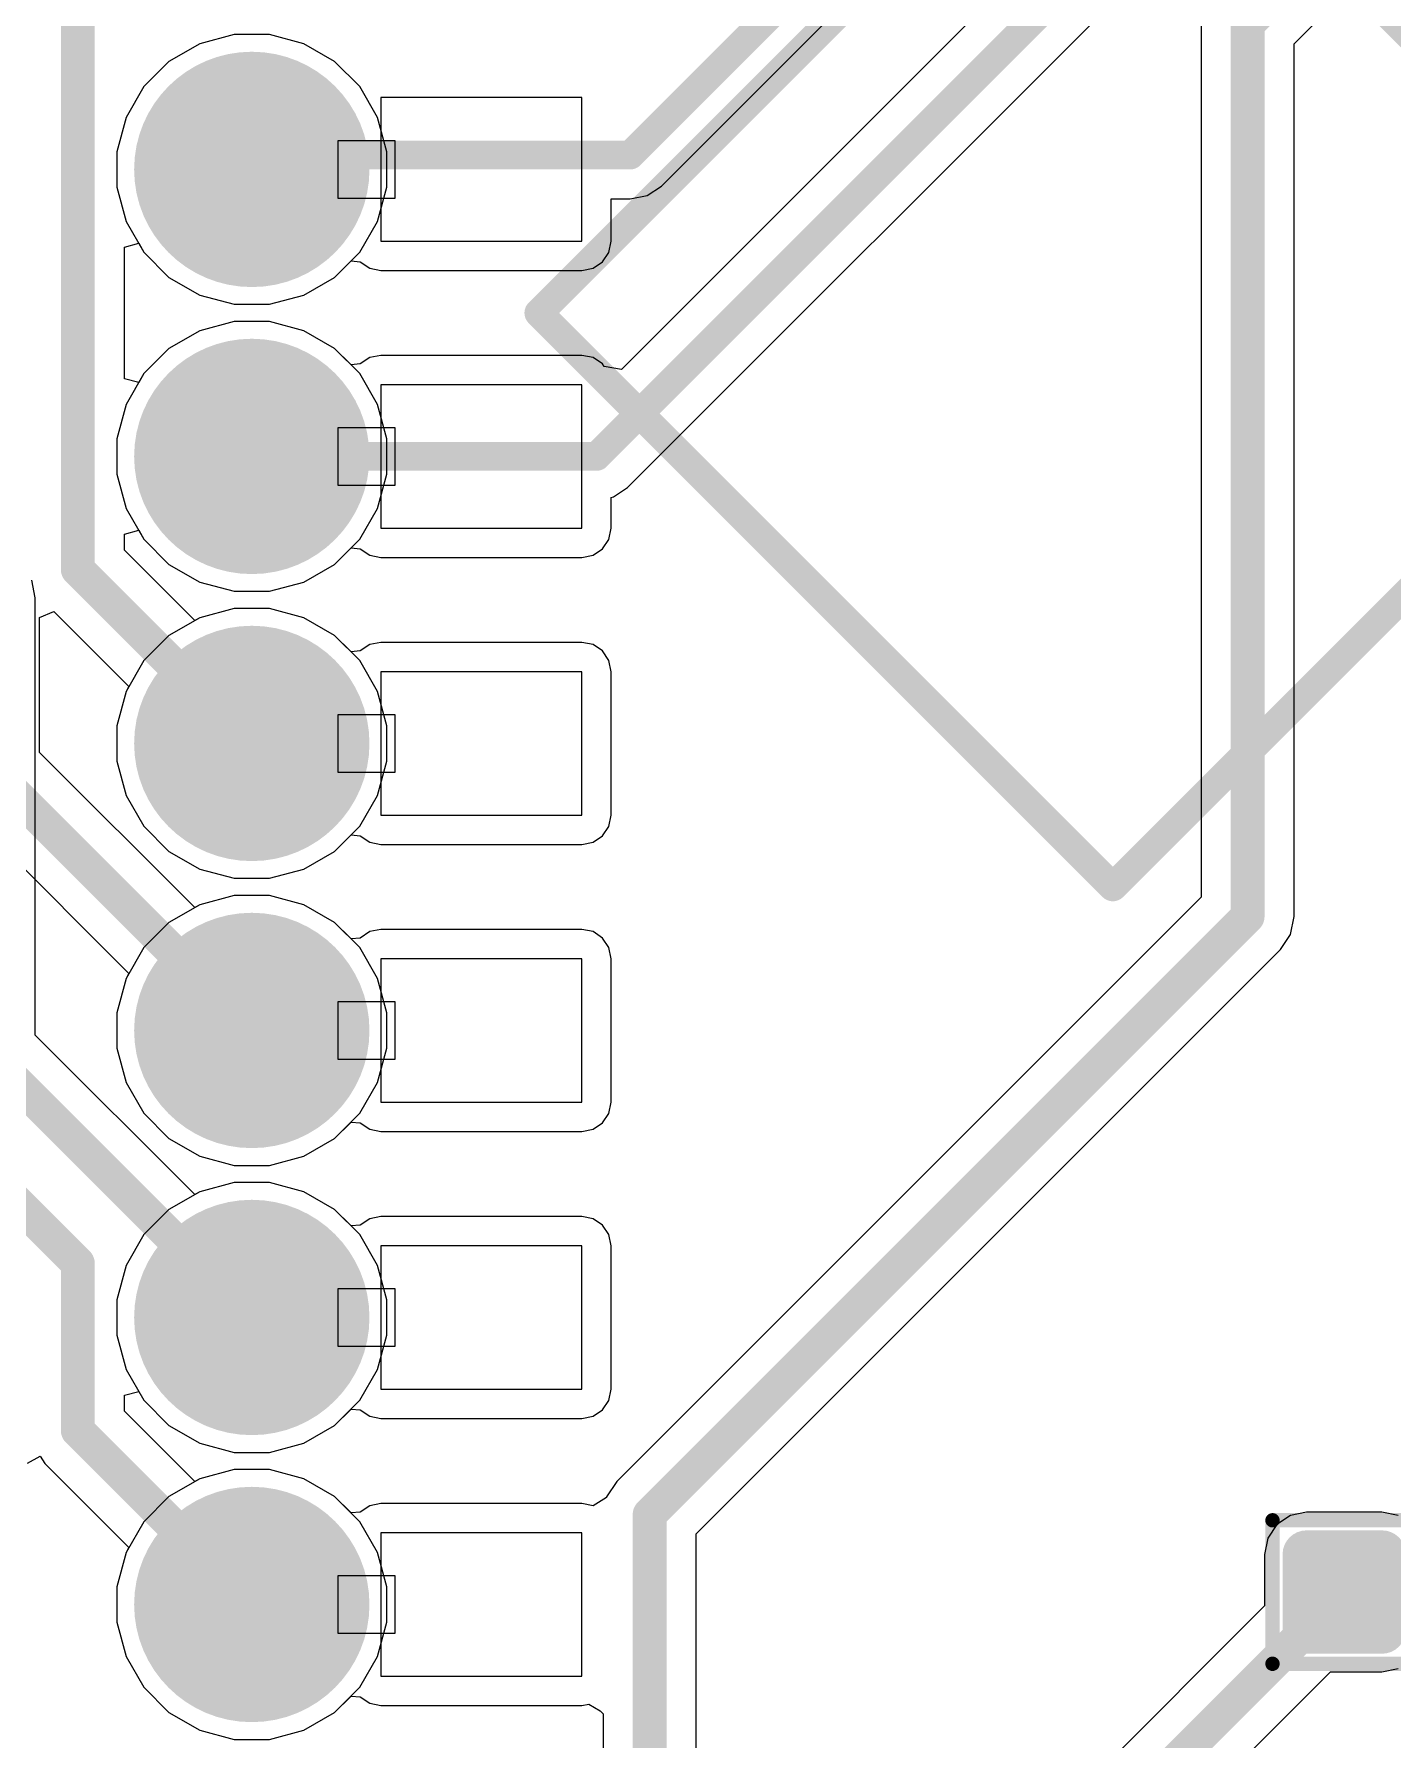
# Model space of a CAD drawing. Header units: inches. Extents: x -0.01 to 4.3, y -0.01 to 7.88.
# Drawn here: x 3.077 to 3.55, y 3.334 to 3.929 of the extents above; entities that cross this region are included whole.
import ezdxf

# ---------------------------------------------------------------- set-up
doc = ezdxf.new("R2010")
doc.units = ezdxf.units.IN
doc.header["$MEASUREMENT"] = 0
for name, color, linetype in [('Bottom Layer', 5, 'Continuous'), ('Bottom Overlay', 54, 'Continuous'), ('Bottom Paste', 16, 'Continuous'), ('Bottom Solder', 6, 'Continuous'), ('Multi-Layer', 9, 'Continuous'), ('Pad Holes', 156, 'Continuous'), ('Top Layer', 1, 'Continuous'), ('Top Overlay', 2, 'Continuous'), ('Top Solder', 216, 'Continuous')]:
    doc.layers.add(name, color=color, linetype=linetype)

# ---------------------------------------------------------------- blocks, each defined once
blk = doc.blocks.new('B___P____4')
at = {"layer": 'Bottom Layer'}
h = blk.add_hatch(color=5, dxfattribs=at)
edge = h.paths.add_edge_path()
edge.add_arc((-0.3, 0.05), 0.037, 0, 360)
h = blk.add_hatch(color=5, dxfattribs=at)
edge = h.paths.add_edge_path()
edge.add_arc((-0.3, -0.05), 0.037, 0, 360)
h = blk.add_hatch(color=5, dxfattribs=at)
edge = h.paths.add_edge_path()
edge.add_arc((-0.3, -0.15), 0.037, 0, 360)
h = blk.add_hatch(color=5, dxfattribs=at)
edge = h.paths.add_edge_path()
edge.add_arc((-0.3, -0.25), 0.037, 0, 360)
h = blk.add_hatch(color=5, dxfattribs=at)
edge = h.paths.add_edge_path()
edge.add_arc((-0.3, -0.35), 0.037, 0, 360)
h = blk.add_hatch(color=5, dxfattribs=at)
edge = h.paths.add_edge_path()
edge.add_arc((-0.3, -0.45), 0.037, 0, 360)
at = {"layer": 'Bottom Solder'}
h = blk.add_hatch(color=6, dxfattribs=at)
edge = h.paths.add_edge_path()
edge.add_arc((-0.3, 0.05), 0.041, 0, 360)
h = blk.add_hatch(color=6, dxfattribs=at)
edge = h.paths.add_edge_path()
edge.add_arc((-0.3, -0.05), 0.041, 0, 360)
h = blk.add_hatch(color=6, dxfattribs=at)
edge = h.paths.add_edge_path()
edge.add_arc((-0.3, -0.15), 0.041, 0, 360)
h = blk.add_hatch(color=6, dxfattribs=at)
edge = h.paths.add_edge_path()
edge.add_arc((-0.3, -0.25), 0.041, 0, 360)
h = blk.add_hatch(color=6, dxfattribs=at)
edge = h.paths.add_edge_path()
edge.add_arc((-0.3, -0.35), 0.041, 0, 360)
h = blk.add_hatch(color=6, dxfattribs=at)
edge = h.paths.add_edge_path()
edge.add_arc((-0.3, -0.45), 0.041, 0, 360)
at = {"layer": 'Multi-Layer'}
h = blk.add_hatch(color=9, dxfattribs=at)
edge = h.paths.add_edge_path()
edge.add_arc((-0.3, 0.05), 0.037, 0, 360)
h = blk.add_hatch(color=9, dxfattribs=at)
edge = h.paths.add_edge_path()
edge.add_arc((-0.3, -0.05), 0.037, 0, 360)
h = blk.add_hatch(color=9, dxfattribs=at)
edge = h.paths.add_edge_path()
edge.add_arc((-0.3, -0.15), 0.037, 0, 360)
h = blk.add_hatch(color=9, dxfattribs=at)
edge = h.paths.add_edge_path()
edge.add_arc((-0.3, -0.25), 0.037, 0, 360)
h = blk.add_hatch(color=9, dxfattribs=at)
edge = h.paths.add_edge_path()
edge.add_arc((-0.3, -0.35), 0.037, 0, 360)
h = blk.add_hatch(color=9, dxfattribs=at)
edge = h.paths.add_edge_path()
edge.add_arc((-0.3, -0.45), 0.037, 0, 360)
at = {"layer": 'Pad Holes'}
h = blk.add_hatch(color=7, dxfattribs=at)
edge = h.paths.add_edge_path()
edge.add_arc((-0.3, 0.05), 0.02, 0, 360)
h = blk.add_hatch(color=7, dxfattribs=at)
edge = h.paths.add_edge_path()
edge.add_arc((-0.3, -0.05), 0.02, 0, 360)
h = blk.add_hatch(color=7, dxfattribs=at)
edge = h.paths.add_edge_path()
edge.add_arc((-0.3, -0.15), 0.02, 0, 360)
h = blk.add_hatch(color=7, dxfattribs=at)
edge = h.paths.add_edge_path()
edge.add_arc((-0.3, -0.25), 0.02, 0, 360)
h = blk.add_hatch(color=7, dxfattribs=at)
edge = h.paths.add_edge_path()
edge.add_arc((-0.3, -0.35), 0.02, 0, 360)
h = blk.add_hatch(color=7, dxfattribs=at)
edge = h.paths.add_edge_path()
edge.add_arc((-0.3, -0.45), 0.02, 0, 360)
at = {"layer": 'Top Layer'}
h = blk.add_hatch(color=1, dxfattribs=at)
edge = h.paths.add_edge_path()
edge.add_arc((-0.3, 0.05), 0.037, 0, 360)
h = blk.add_hatch(color=1, dxfattribs=at)
edge = h.paths.add_edge_path()
edge.add_arc((-0.3, -0.05), 0.037, 0, 360)
h = blk.add_hatch(color=1, dxfattribs=at)
edge = h.paths.add_edge_path()
edge.add_arc((-0.3, -0.15), 0.037, 0, 360)
h = blk.add_hatch(color=1, dxfattribs=at)
edge = h.paths.add_edge_path()
edge.add_arc((-0.3, -0.25), 0.037, 0, 360)
h = blk.add_hatch(color=1, dxfattribs=at)
edge = h.paths.add_edge_path()
edge.add_arc((-0.3, -0.35), 0.037, 0, 360)
h = blk.add_hatch(color=1, dxfattribs=at)
edge = h.paths.add_edge_path()
edge.add_arc((-0.3, -0.45), 0.037, 0, 360)
at = {"layer": 'Top Solder'}
h = blk.add_hatch(color=216, dxfattribs=at)
edge = h.paths.add_edge_path()
edge.add_arc((-0.3, 0.05), 0.041, 0, 360)
h = blk.add_hatch(color=216, dxfattribs=at)
edge = h.paths.add_edge_path()
edge.add_arc((-0.3, -0.05), 0.041, 0, 360)
h = blk.add_hatch(color=216, dxfattribs=at)
edge = h.paths.add_edge_path()
edge.add_arc((-0.3, -0.15), 0.041, 0, 360)
h = blk.add_hatch(color=216, dxfattribs=at)
edge = h.paths.add_edge_path()
edge.add_arc((-0.3, -0.25), 0.041, 0, 360)
h = blk.add_hatch(color=216, dxfattribs=at)
edge = h.paths.add_edge_path()
edge.add_arc((-0.3, -0.35), 0.041, 0, 360)
h = blk.add_hatch(color=216, dxfattribs=at)
edge = h.paths.add_edge_path()
edge.add_arc((-0.3, -0.45), 0.041, 0, 360)
at = {"layer": 'Bottom Layer'}
for p, q in [((-0.255, 0.075), (-0.255, 0.025)), ((-0.185, 0.075), (-0.255, 0.075)), ((-0.185, 0.025), (-0.185, 0.075)), ((-0.27, 0.06), (-0.27, 0.04)), ((-0.25, 0.06), (-0.27, 0.06)), ((-0.25, 0.04), (-0.25, 0.06)), ((-0.27, 0.04), (-0.25, 0.04)), ((-0.255, 0.025), (-0.185, 0.025)), ((-0.255, -0.025), (-0.255, -0.075)), ((-0.185, -0.025), (-0.255, -0.025)), ((-0.185, -0.075), (-0.185, -0.025)), ((-0.27, -0.04), (-0.27, -0.06)), ((-0.25, -0.04), (-0.27, -0.04)), ((-0.25, -0.06), (-0.25, -0.04)), ((-0.27, -0.06), (-0.25, -0.06)), ((-0.255, -0.075), (-0.185, -0.075)), ((-0.255, -0.125), (-0.255, -0.175)), ((-0.185, -0.125), (-0.255, -0.125)), ((-0.185, -0.175), (-0.185, -0.125)), ((-0.27, -0.14), (-0.27, -0.16)), ((-0.25, -0.14), (-0.27, -0.14)), ((-0.25, -0.16), (-0.25, -0.14)), ((-0.27, -0.16), (-0.25, -0.16)), ((-0.255, -0.175), (-0.185, -0.175)), ((-0.255, -0.225), (-0.255, -0.275)), ((-0.185, -0.225), (-0.255, -0.225)), ((-0.185, -0.275), (-0.185, -0.225)), ((-0.27, -0.24), (-0.27, -0.26)), ((-0.25, -0.24), (-0.27, -0.24)), ((-0.25, -0.26), (-0.25, -0.24)), ((-0.27, -0.26), (-0.25, -0.26)), ((-0.255, -0.275), (-0.185, -0.275)), ((-0.255, -0.325), (-0.255, -0.375)), ((-0.185, -0.325), (-0.255, -0.325)), ((-0.185, -0.375), (-0.185, -0.325)), ((-0.27, -0.34), (-0.27, -0.36)), ((-0.25, -0.34), (-0.27, -0.34)), ((-0.25, -0.36), (-0.25, -0.34)), ((-0.27, -0.36), (-0.25, -0.36)), ((-0.255, -0.375), (-0.185, -0.375)), ((-0.255, -0.425), (-0.255, -0.475)), ((-0.185, -0.425), (-0.255, -0.425)), ((-0.185, -0.475), (-0.185, -0.425)), ((-0.27, -0.44), (-0.27, -0.46)), ((-0.25, -0.44), (-0.27, -0.44)), ((-0.25, -0.46), (-0.25, -0.44)), ((-0.27, -0.46), (-0.25, -0.46)), ((-0.255, -0.475), (-0.185, -0.475))]:
    blk.add_line(p, q, dxfattribs=at)
at = {"layer": 'Top Overlay'}
for points in [[(-0.2, 0, 0.01, 0.01, 0), (0, 0.2, 0.01, 0.01, 0)], [(0, 0.2, 0.01, 0.01, 0), (0.2, 0, 0.01, 0.01, 0)], [(-0.2, 0, 0.01, 0.01, 0), (0, -0.2, 0.01, 0.01, 0)], [(0, -0.2, 0.01, 0.01, 0), (0.2, 0, 0.01, 0.01, 0)]]:
    blk.add_lwpolyline(points, format="xyseb", dxfattribs=at)
for points in [[(-0.2025, 0, 0.005, 0.005, 1), (-0.1975, 0, 0.005, 0.005, 1)], [(-0.2025, 0, 0.005, 0.005, 1), (-0.1975, 0, 0.005, 0.005, 1)], [(-0.0025, -0.2, 0.005, 0.005, 1), (0.0025, -0.2, 0.005, 0.005, 1)], [(-0.0025, -0.2, 0.005, 0.005, 1), (0.0025, -0.2, 0.005, 0.005, 1)]]:
    blk.add_lwpolyline(points, format="xyseb", close=True, dxfattribs=at)
blk = doc.blocks.new('R0603_B_23')
at = {"layer": 'Bottom Layer'}
h = blk.add_hatch(color=5, dxfattribs=at)
edge = h.paths.add_edge_path()
edge.add_arc((-0.01312, 0.01688), 0.00438, 180, 270)
edge.add_line((-0.01312, 0.0125), (0.01312, 0.0125))
edge.add_arc((0.01312, 0.01688), 0.00438, 270, 360)
edge.add_line((0.0175, 0.01688), (0.0175, 0.04312))
edge.add_arc((0.01312, 0.04312), 0.00438, 0, 90)
edge.add_line((0.01312, 0.0475), (-0.01312, 0.0475))
edge.add_arc((-0.01312, 0.04312), 0.00438, 90, 180)
edge.add_line((-0.0175, 0.04312), (-0.0175, 0.01688))
h = blk.add_hatch(color=5, dxfattribs=at)
edge = h.paths.add_edge_path()
edge.add_arc((-0.01312, -0.04312), 0.00438, 180, 270)
edge.add_line((-0.01312, -0.0475), (0.01312, -0.0475))
edge.add_arc((0.01312, -0.04312), 0.00438, 270, 360)
edge.add_line((0.0175, -0.04312), (0.0175, -0.01688))
edge.add_arc((0.01312, -0.01688), 0.00438, 0, 90)
edge.add_line((0.01312, -0.0125), (-0.01312, -0.0125))
edge.add_arc((-0.01312, -0.01688), 0.00438, 90, 180)
edge.add_line((-0.0175, -0.01688), (-0.0175, -0.04312))
at = {"layer": 'Bottom Paste'}
h = blk.add_hatch(color=16, dxfattribs=at)
edge = h.paths.add_edge_path()
edge.add_arc((-0.01312, 0.01688), 0.00438, 180, 270)
edge.add_line((-0.01312, 0.0125), (0.01312, 0.0125))
edge.add_arc((0.01312, 0.01688), 0.00438, 270, 360)
edge.add_line((0.0175, 0.01688), (0.0175, 0.04312))
edge.add_arc((0.01312, 0.04312), 0.00438, 0, 90)
edge.add_line((0.01312, 0.0475), (-0.01312, 0.0475))
edge.add_arc((-0.01312, 0.04312), 0.00438, 90, 180)
edge.add_line((-0.0175, 0.04312), (-0.0175, 0.01688))
h = blk.add_hatch(color=16, dxfattribs=at)
edge = h.paths.add_edge_path()
edge.add_arc((-0.01312, -0.04312), 0.00438, 180, 270)
edge.add_line((-0.01312, -0.0475), (0.01312, -0.0475))
edge.add_arc((0.01312, -0.04312), 0.00438, 270, 360)
edge.add_line((0.0175, -0.04312), (0.0175, -0.01688))
edge.add_arc((0.01312, -0.01688), 0.00438, 0, 90)
edge.add_line((0.01312, -0.0125), (-0.01312, -0.0125))
edge.add_arc((-0.01312, -0.01688), 0.00438, 90, 180)
edge.add_line((-0.0175, -0.01688), (-0.0175, -0.04312))
at = {"layer": 'Bottom Solder'}
h = blk.add_hatch(color=6, dxfattribs=at)
edge = h.paths.add_edge_path()
edge.add_arc((-0.01312, 0.01688), 0.00838, 180, 270)
edge.add_line((-0.01312, 0.0085), (0.01312, 0.0085))
edge.add_arc((0.01312, 0.01688), 0.00838, 270, 360)
edge.add_line((0.0215, 0.01688), (0.0215, 0.04312))
edge.add_arc((0.01312, 0.04312), 0.00838, 0, 90)
edge.add_line((0.01312, 0.0515), (-0.01312, 0.0515))
edge.add_arc((-0.01312, 0.04312), 0.00838, 90, 180)
edge.add_line((-0.0215, 0.04312), (-0.0215, 0.01688))
h = blk.add_hatch(color=6, dxfattribs=at)
edge = h.paths.add_edge_path()
edge.add_arc((-0.01312, -0.04312), 0.00838, 180, 270)
edge.add_line((-0.01312, -0.0515), (0.01312, -0.0515))
edge.add_arc((0.01312, -0.04312), 0.00838, 270, 360)
edge.add_line((0.0215, -0.04312), (0.0215, -0.01688))
edge.add_arc((0.01312, -0.01688), 0.00838, 0, 90)
edge.add_line((0.01312, -0.0085), (-0.01312, -0.0085))
edge.add_arc((-0.01312, -0.01688), 0.00838, 90, 180)
edge.add_line((-0.0215, -0.01688), (-0.0215, -0.04312))
at = {"layer": 'Bottom Overlay'}
for points in [[(-0.025, 0.055, 0.005, 0.005, 0), (-0.025, -0.055, 0.005, 0.005, 0)], [(-0.025, 0.055, 0.005, 0.005, 0), (0.025, 0.055, 0.005, 0.005, 0)], [(0.025, 0.055, 0.005, 0.005, 0), (0.025, -0.055, 0.005, 0.005, 0)], [(-0.025, -0.055, 0.005, 0.005, 0), (0.025, -0.055, 0.005, 0.005, 0)]]:
    blk.add_lwpolyline(points, format="xyseb", dxfattribs=at)
for points in [[(-0.02625, 0.055, 0.0025, 0.0025, 1), (-0.02375, 0.055, 0.0025, 0.0025, 1)], [(-0.02625, 0.055, 0.0025, 0.0025, 1), (-0.02375, 0.055, 0.0025, 0.0025, 1)], [(0.02375, 0.055, 0.0025, 0.0025, 1), (0.02625, 0.055, 0.0025, 0.0025, 1)], [(0.02375, 0.055, 0.0025, 0.0025, 1), (0.02625, 0.055, 0.0025, 0.0025, 1)], [(-0.02625, -0.055, 0.0025, 0.0025, 1), (-0.02375, -0.055, 0.0025, 0.0025, 1)], [(-0.02625, -0.055, 0.0025, 0.0025, 1), (-0.02375, -0.055, 0.0025, 0.0025, 1)], [(0.02375, -0.055, 0.0025, 0.0025, 1), (0.02625, -0.055, 0.0025, 0.0025, 1)], [(0.02375, -0.055, 0.0025, 0.0025, 1), (0.02625, -0.055, 0.0025, 0.0025, 1)]]:
    blk.add_lwpolyline(points, format="xyseb", close=True, dxfattribs=at)

msp = doc.modelspace()

# ---------------------------------------------------------------- linework, layer by layer
at = {"layer": 'Bottom Layer'}
for p, q in [((3.4752, 4.00583), (3.28121, 3.81183)), ((3.29505, 3.87568), (3.41879, 3.99942)), ((3.28331, 3.77068), (3.50131, 3.98868)), ((3.51552, 3.92529), (3.54814, 3.95791)), ((3.48309, 3.93201), (3.48309, 3.62789)), ((3.51552, 3.62117), (3.51552, 3.92529)), ((3.29009, 3.87237), (3.29505, 3.87568)), ((3.27756, 3.8565), (3.27756, 3.8712)), ((3.27756, 3.8712), (3.28423, 3.8712)), ((3.28423, 3.8712), (3.29009, 3.87237)), ((3.10796, 3.85441), (3.11296, 3.85575)), ((3.10796, 3.80858), (3.10796, 3.85441)), ((3.11296, 3.85575), (3.11475, 3.85264)), ((3.11475, 3.85264), (3.1235, 3.84389)), ((3.27457, 3.84929), (3.27678, 3.85259)), ((3.27678, 3.85259), (3.27756, 3.8565)), ((3.18122, 3.84389), (3.18694, 3.8496)), ((3.18694, 3.8496), (3.19015, 3.84929)), ((3.19015, 3.84929), (3.19346, 3.84708)), ((3.19346, 3.84708), (3.19736, 3.8463)), ((3.19736, 3.8463), (3.26736, 3.8463)), ((3.26736, 3.8463), (3.27126, 3.84708)), ((3.27126, 3.84708), (3.27457, 3.84929)), ((3.1235, 3.84389), (3.13422, 3.8377)), ((3.1705, 3.8377), (3.18122, 3.84389)), ((3.13422, 3.8377), (3.14617, 3.8345)), ((3.14617, 3.8345), (3.15855, 3.8345)), ((3.15855, 3.8345), (3.1705, 3.8377)), ((3.14617, 3.8285), (3.13422, 3.82529)), ((3.15855, 3.8285), (3.14617, 3.8285)), ((3.1705, 3.82529), (3.15855, 3.8285)), ((3.13422, 3.82529), (3.1235, 3.81911)), ((3.18122, 3.81911), (3.1705, 3.82529)), ((3.1235, 3.81911), (3.11475, 3.81035)), ((3.18694, 3.81339), (3.18122, 3.81911)), ((3.19346, 3.81592), (3.19015, 3.81371)), ((3.19736, 3.81669), (3.19346, 3.81592)), ((3.26736, 3.81669), (3.19736, 3.81669)), ((3.27126, 3.81592), (3.26736, 3.81669)), ((3.27457, 3.81371), (3.27126, 3.81592)), ((3.11475, 3.81035), (3.11296, 3.80724)), ((3.19015, 3.81371), (3.18694, 3.81339)), ((3.27515, 3.81285), (3.27457, 3.81371)), ((3.28121, 3.81183), (3.27515, 3.81285)), ((3.11296, 3.80724), (3.10796, 3.80858)), ((3.27835, 3.76737), (3.28331, 3.77068)), ((3.27756, 3.76721), (3.27835, 3.76737)), ((3.27756, 3.7565), (3.27756, 3.76721)), ((3.27678, 3.75259), (3.27756, 3.7565)), ((3.10796, 3.75441), (3.11296, 3.75575)), ((3.10796, 3.74884), (3.10796, 3.75441)), ((3.11296, 3.75575), (3.11475, 3.75264)), ((3.11475, 3.75264), (3.1235, 3.74389)), ((3.27457, 3.74929), (3.27678, 3.75259)), ((3.1325, 3.7243), (3.10796, 3.74884)), ((3.18122, 3.74389), (3.18694, 3.7496)), ((3.18694, 3.7496), (3.19015, 3.74929)), ((3.19015, 3.74929), (3.19346, 3.74708)), ((3.19346, 3.74708), (3.19736, 3.7463)), ((3.19736, 3.7463), (3.26736, 3.7463)), ((3.26736, 3.7463), (3.27126, 3.74708)), ((3.27126, 3.74708), (3.27457, 3.74929)), ((3.1235, 3.74389), (3.13422, 3.7377)), ((3.1705, 3.7377), (3.18122, 3.74389)), ((3.13422, 3.7377), (3.14617, 3.7345)), ((3.14617, 3.7345), (3.15855, 3.7345)), ((3.15855, 3.7345), (3.1705, 3.7377)), ((3.07843, 3.72542), (3.08343, 3.72749)), ((3.08343, 3.72749), (3.10956, 3.70136)), ((3.14617, 3.7285), (3.13422, 3.72529)), ((3.15855, 3.7285), (3.14617, 3.7285)), ((3.1705, 3.72529), (3.15855, 3.7285)), ((3.07843, 3.67836), (3.07843, 3.72542)), ((3.13422, 3.72529), (3.1325, 3.7243)), ((3.18122, 3.71911), (3.1705, 3.72529)), ((3.18694, 3.71339), (3.18122, 3.71911)), ((3.19346, 3.71592), (3.19015, 3.71371)), ((3.19736, 3.71669), (3.19346, 3.71592)), ((3.26736, 3.71669), (3.19736, 3.71669)), ((3.27126, 3.71592), (3.26736, 3.71669)), ((3.27457, 3.71371), (3.27126, 3.71592)), ((3.19015, 3.71371), (3.18694, 3.71339)), ((3.27678, 3.7104), (3.27457, 3.71371)), ((3.27756, 3.7065), (3.27678, 3.7104)), ((3.27756, 3.6565), (3.27756, 3.7065)), ((3.10857, 3.69964), (3.10536, 3.68768)), ((3.10956, 3.70136), (3.10857, 3.69964)), ((3.10536, 3.68768), (3.10536, 3.67531)), ((3.1325, 3.6243), (3.07843, 3.67836)), ((3.10536, 3.67531), (3.10857, 3.66335)), ((3.10857, 3.66335), (3.11475, 3.65264)), ((3.05075, 3.66018), (3.10956, 3.60136)), ((3.27678, 3.65259), (3.27756, 3.6565)), ((3.11475, 3.65264), (3.1235, 3.64389)), ((3.18122, 3.64389), (3.18694, 3.6496)), ((3.18694, 3.6496), (3.19015, 3.64929)), ((3.19015, 3.64929), (3.19346, 3.64708)), ((3.27126, 3.64708), (3.27457, 3.64929)), ((3.27457, 3.64929), (3.27678, 3.65259)), ((3.1235, 3.64389), (3.13422, 3.6377)), ((3.1705, 3.6377), (3.18122, 3.64389)), ((3.19346, 3.64708), (3.19736, 3.6463)), ((3.19736, 3.6463), (3.26736, 3.6463)), ((3.26736, 3.6463), (3.27126, 3.64708)), ((3.13422, 3.6377), (3.14617, 3.6345)), ((3.15855, 3.6345), (3.1705, 3.6377)), ((3.14617, 3.6345), (3.15855, 3.6345)), ((3.14617, 3.6285), (3.13422, 3.62529)), ((3.15855, 3.6285), (3.14617, 3.6285)), ((3.1705, 3.62529), (3.15855, 3.6285)), ((3.48309, 3.62789), (3.27952, 3.42431)), ((3.13422, 3.62529), (3.1325, 3.6243)), ((3.18122, 3.61911), (3.1705, 3.62529)), ((3.51429, 3.61496), (3.51552, 3.62117)), ((3.18694, 3.61339), (3.18122, 3.61911)), ((3.19015, 3.61371), (3.18694, 3.61339)), ((3.19346, 3.61592), (3.19015, 3.61371)), ((3.19736, 3.61669), (3.19346, 3.61592)), ((3.26736, 3.61669), (3.19736, 3.61669)), ((3.27126, 3.61592), (3.26736, 3.61669)), ((3.27457, 3.61371), (3.27126, 3.61592)), ((3.27678, 3.6104), (3.27457, 3.61371)), ((3.51077, 3.6097), (3.51429, 3.61496)), ((3.27756, 3.6065), (3.27678, 3.6104)), ((3.3072, 3.40613), (3.51077, 3.6097)), ((3.27756, 3.5565), (3.27756, 3.6065)), ((3.10857, 3.59964), (3.10536, 3.58768)), ((3.10956, 3.60136), (3.10857, 3.59964)), ((3.10536, 3.58768), (3.10536, 3.57531)), ((3.10536, 3.57531), (3.10857, 3.56335)), ((3.10857, 3.56335), (3.11475, 3.55264)), ((3.27678, 3.55259), (3.27756, 3.5565)), ((3.11475, 3.55264), (3.1235, 3.54389)), ((3.18122, 3.54389), (3.18694, 3.5496)), ((3.18694, 3.5496), (3.19015, 3.54929)), ((3.19015, 3.54929), (3.19346, 3.54708)), ((3.27126, 3.54708), (3.27457, 3.54929)), ((3.27457, 3.54929), (3.27678, 3.55259)), ((3.1235, 3.54389), (3.13422, 3.5377)), ((3.1705, 3.5377), (3.18122, 3.54389)), ((3.19346, 3.54708), (3.19736, 3.5463)), ((3.19736, 3.5463), (3.26736, 3.5463)), ((3.26736, 3.5463), (3.27126, 3.54708)), ((3.13422, 3.5377), (3.14617, 3.5345)), ((3.15855, 3.5345), (3.1705, 3.5377)), ((3.14617, 3.5345), (3.15855, 3.5345)), ((3.13422, 3.52529), (3.1235, 3.51911)), ((3.14617, 3.5285), (3.13422, 3.52529)), ((3.15855, 3.5285), (3.14617, 3.5285)), ((3.1705, 3.52529), (3.15855, 3.5285)), ((3.18122, 3.51911), (3.1705, 3.52529)), ((3.1235, 3.51911), (3.11475, 3.51035)), ((3.18694, 3.51339), (3.18122, 3.51911)), ((3.19015, 3.51371), (3.18694, 3.51339)), ((3.19346, 3.51592), (3.19015, 3.51371)), ((3.19736, 3.51669), (3.19346, 3.51592)), ((3.26736, 3.51669), (3.19736, 3.51669)), ((3.27126, 3.51592), (3.26736, 3.51669)), ((3.27457, 3.51371), (3.27126, 3.51592)), ((3.27678, 3.5104), (3.27457, 3.51371)), ((3.11475, 3.51035), (3.10857, 3.49964)), ((3.27756, 3.5065), (3.27678, 3.5104)), ((3.27756, 3.4565), (3.27756, 3.5065)), ((3.10857, 3.49964), (3.10536, 3.48768)), ((3.10536, 3.48768), (3.10536, 3.47531)), ((3.10536, 3.47531), (3.10857, 3.46335)), ((3.10857, 3.46335), (3.11475, 3.45264)), ((3.27678, 3.45259), (3.27756, 3.4565)), ((3.11475, 3.45264), (3.1235, 3.44389)), ((3.18122, 3.44389), (3.18694, 3.4496)), ((3.18694, 3.4496), (3.19015, 3.44929)), ((3.19015, 3.44929), (3.19346, 3.44708)), ((3.19346, 3.44708), (3.19736, 3.4463)), ((3.26736, 3.4463), (3.27126, 3.44708)), ((3.27126, 3.44708), (3.27457, 3.44929)), ((3.27457, 3.44929), (3.27678, 3.45259)), ((3.1235, 3.44389), (3.13422, 3.4377)), ((3.1705, 3.4377), (3.18122, 3.44389)), ((3.19736, 3.4463), (3.26736, 3.4463)), ((3.13422, 3.4377), (3.14617, 3.4345)), ((3.15855, 3.4345), (3.1705, 3.4377)), ((3.14617, 3.4345), (3.15855, 3.4345)), ((3.13422, 3.42529), (3.1235, 3.41911)), ((3.14617, 3.4285), (3.13422, 3.42529)), ((3.15855, 3.4285), (3.14617, 3.4285)), ((3.1705, 3.42529), (3.15855, 3.4285)), ((3.18122, 3.41911), (3.1705, 3.42529)), ((3.27952, 3.42431), (3.276, 3.41905)), ((3.1235, 3.41911), (3.11475, 3.41035)), ((3.18694, 3.41339), (3.18122, 3.41911)), ((3.27595, 3.4188), (3.27126, 3.41592)), ((3.276, 3.41905), (3.27595, 3.4188)), ((3.19015, 3.41371), (3.18694, 3.41339)), ((3.19346, 3.41592), (3.19015, 3.41371)), ((3.19736, 3.41669), (3.19346, 3.41592)), ((3.26736, 3.41669), (3.19736, 3.41669)), ((3.27126, 3.41592), (3.26736, 3.41669)), ((3.51426, 3.41249), (3.5095, 3.40932)), ((3.51987, 3.41361), (3.51426, 3.41249)), ((3.54612, 3.41361), (3.51987, 3.41361)), ((3.55173, 3.41249), (3.54612, 3.41361)), ((3.11475, 3.41035), (3.10857, 3.39964)), ((3.3072, 3.19004), (3.3072, 3.40613)), ((3.5095, 3.40932), (3.50633, 3.40456)), ((3.10857, 3.39964), (3.10536, 3.38768)), ((3.50633, 3.40456), (3.50521, 3.39895)), ((3.50521, 3.39895), (3.50521, 3.38098)), ((3.10536, 3.38768), (3.10536, 3.37531)), ((3.50521, 3.38098), (3.3122, 3.18797)), ((3.10536, 3.37531), (3.10857, 3.36335)), ((3.10857, 3.36335), (3.11475, 3.35264)), ((3.33673, 3.16663), (3.52814, 3.35805)), ((3.52814, 3.35805), (3.54612, 3.35805)), ((3.54612, 3.35805), (3.55173, 3.35916)), ((3.11475, 3.35264), (3.1235, 3.34389)), ((3.18122, 3.34389), (3.18694, 3.3496)), ((3.18694, 3.3496), (3.19015, 3.34929)), ((3.19015, 3.34929), (3.19346, 3.34708)), ((3.19346, 3.34708), (3.19736, 3.3463)), ((3.19736, 3.3463), (3.26736, 3.3463)), ((3.26736, 3.3463), (3.26977, 3.34678)), ((3.26977, 3.34678), (3.27378, 3.34444)), ((3.1235, 3.34389), (3.13422, 3.3377)), ((3.1705, 3.3377), (3.18122, 3.34389)), ((3.27378, 3.34444), (3.27477, 3.3434)), ((3.27477, 3.3434), (3.27477, 3.31959)), ((3.13422, 3.3377), (3.14617, 3.3345)), ((3.14617, 3.3345), (3.15855, 3.3345)), ((3.15855, 3.3345), (3.1705, 3.3377))]:
    msp.add_line(p, q, dxfattribs=at)
for points in [[(3.09174, 3.74212, 0.01181, 0.01181, 0), (3.09174, 4.78319, 0.01181, 0.01181, 0)], [(3.28423, 3.8865, 0.01, 0.01, 0), (3.40798, 4.01024, 0.01, 0.01, 0)], [(3.2725, 3.7815, 0.01, 0.01, 0), (3.4905, 3.9995, 0.01, 0.01, 0)], [(3.4993, 3.93201, 0.01181, 0.01181, 0), (3.53667, 3.96938, 0.01181, 0.01181, 0)], [(3.4993, 3.62117, 0.01181, 0.01181, 0), (3.4993, 3.93201, 0.01181, 0.01181, 0)], [(3.15236, 3.8815, 0.01, 0.01, 0), (3.15736, 3.8865, 0.01, 0.01, 0)], [(3.15736, 3.8865, 0.01, 0.01, 0), (3.28423, 3.8865, 0.01, 0.01, 0)], [(3.15236, 3.7815, 0.01, 0.01, 0), (3.2725, 3.7815, 0.01, 0.01, 0)], [(3.09174, 3.74212, 0.01181, 0.01181, 0), (3.15236, 3.6815, 0.01181, 0.01181, 0)], [(3.06221, 3.67165, 0.01181, 0.01181, 0), (3.15236, 3.5815, 0.01181, 0.01181, 0)], [(3.29098, 3.41285, 0.01181, 0.01181, 0), (3.4993, 3.62117, 0.01181, 0.01181, 0)], [(3.29098, 3.14671, 0.01181, 0.01181, 0), (3.29098, 3.41285, 0.01181, 0.01181, 0)], [(3.32051, 3.17335, 0.01181, 0.01181, 0), (3.53299, 3.38583, 0.01181, 0.01181, 0)]]:
    msp.add_lwpolyline(points, format="xyseb", dxfattribs=at)
for points in [[(3.49635, 3.93201, 0.00591, 0.00591, 1), (3.50226, 3.93201, 0.00591, 0.00591, 1)], [(3.49635, 3.93201, 0.00591, 0.00591, 1), (3.50226, 3.93201, 0.00591, 0.00591, 1)], [(3.15486, 3.8865, 0.005, 0.005, 1), (3.15986, 3.8865, 0.005, 0.005, 1)], [(3.15486, 3.8865, 0.005, 0.005, 1), (3.15986, 3.8865, 0.005, 0.005, 1)], [(3.28173, 3.8865, 0.005, 0.005, 1), (3.28673, 3.8865, 0.005, 0.005, 1)], [(3.28173, 3.8865, 0.005, 0.005, 1), (3.28673, 3.8865, 0.005, 0.005, 1)], [(3.14986, 3.8815, 0.005, 0.005, 1), (3.15486, 3.8815, 0.005, 0.005, 1)], [(3.14986, 3.7815, 0.005, 0.005, 1), (3.15486, 3.7815, 0.005, 0.005, 1)], [(3.27, 3.7815, 0.005, 0.005, 1), (3.275, 3.7815, 0.005, 0.005, 1)], [(3.27, 3.7815, 0.005, 0.005, 1), (3.275, 3.7815, 0.005, 0.005, 1)], [(3.08879, 3.74212, 0.00591, 0.00591, 1), (3.09469, 3.74212, 0.00591, 0.00591, 1)], [(3.08879, 3.74212, 0.00591, 0.00591, 1), (3.09469, 3.74212, 0.00591, 0.00591, 1)], [(3.14941, 3.6815, 0.00591, 0.00591, 1), (3.15531, 3.6815, 0.00591, 0.00591, 1)], [(3.49635, 3.62117, 0.00591, 0.00591, 1), (3.50226, 3.62117, 0.00591, 0.00591, 1)], [(3.49635, 3.62117, 0.00591, 0.00591, 1), (3.50226, 3.62117, 0.00591, 0.00591, 1)], [(3.14941, 3.5815, 0.00591, 0.00591, 1), (3.15531, 3.5815, 0.00591, 0.00591, 1)], [(3.28803, 3.41285, 0.00591, 0.00591, 1), (3.29394, 3.41285, 0.00591, 0.00591, 1)], [(3.28803, 3.41285, 0.00591, 0.00591, 1), (3.29394, 3.41285, 0.00591, 0.00591, 1)], [(3.53004, 3.38583, 0.00591, 0.00591, 1), (3.53594, 3.38583, 0.00591, 0.00591, 1)]]:
    msp.add_lwpolyline(points, format="xyseb", close=True, dxfattribs=at)
at = {"layer": 'Top Layer'}
for p, q in [((3.14617, 3.9285), (3.13422, 3.92529)), ((3.15855, 3.9285), (3.14617, 3.9285)), ((3.1705, 3.92529), (3.15855, 3.9285)), ((3.13422, 3.92529), (3.1235, 3.91911)), ((3.18122, 3.91911), (3.1705, 3.92529)), ((3.1235, 3.91911), (3.11475, 3.91035)), ((3.18997, 3.91035), (3.18122, 3.91911)), ((3.11475, 3.91035), (3.10857, 3.89964)), ((3.19616, 3.89964), (3.18997, 3.91035)), ((3.10857, 3.89964), (3.10536, 3.88768)), ((3.19936, 3.88768), (3.19616, 3.89964)), ((3.10536, 3.88768), (3.10536, 3.87531)), ((3.19936, 3.87531), (3.19936, 3.88768)), ((3.10536, 3.87531), (3.10857, 3.86335)), ((3.19616, 3.86335), (3.19936, 3.87531)), ((3.10857, 3.86335), (3.11475, 3.85264)), ((3.18997, 3.85264), (3.19616, 3.86335)), ((3.11475, 3.85264), (3.1235, 3.84389)), ((3.18122, 3.84389), (3.18997, 3.85264)), ((3.1235, 3.84389), (3.13422, 3.8377)), ((3.1705, 3.8377), (3.18122, 3.84389)), ((3.13422, 3.8377), (3.14617, 3.8345)), ((3.14617, 3.8345), (3.15855, 3.8345)), ((3.15855, 3.8345), (3.1705, 3.8377)), ((3.14617, 3.8285), (3.13422, 3.82529)), ((3.15855, 3.8285), (3.14617, 3.8285)), ((3.1705, 3.82529), (3.15855, 3.8285)), ((3.13422, 3.82529), (3.1235, 3.81911)), ((3.18122, 3.81911), (3.1705, 3.82529)), ((3.1235, 3.81911), (3.11475, 3.81035)), ((3.18997, 3.81035), (3.18122, 3.81911)), ((3.11475, 3.81035), (3.10857, 3.79964)), ((3.19616, 3.79964), (3.18997, 3.81035)), ((3.10857, 3.79964), (3.10536, 3.78768)), ((3.19936, 3.78768), (3.19616, 3.79964)), ((3.10536, 3.78768), (3.10536, 3.77531)), ((3.19936, 3.77531), (3.19936, 3.78768)), ((3.10536, 3.77531), (3.10857, 3.76335)), ((3.19616, 3.76335), (3.19936, 3.77531)), ((3.10857, 3.76335), (3.11475, 3.75264)), ((3.18997, 3.75264), (3.19616, 3.76335)), ((3.11475, 3.75264), (3.1235, 3.74389)), ((3.18122, 3.74389), (3.18997, 3.75264)), ((3.07693, 3.73221), (3.07569, 3.73841)), ((3.1235, 3.74389), (3.13422, 3.7377)), ((3.1705, 3.7377), (3.18122, 3.74389)), ((3.13422, 3.7377), (3.14617, 3.7345)), ((3.14617, 3.7345), (3.15855, 3.7345)), ((3.15855, 3.7345), (3.1705, 3.7377)), ((3.07693, 3.57987), (3.07693, 3.73221)), ((3.14617, 3.7285), (3.13422, 3.72529)), ((3.15855, 3.7285), (3.14617, 3.7285)), ((3.1705, 3.72529), (3.15855, 3.7285)), ((3.13422, 3.72529), (3.1235, 3.71911)), ((3.18122, 3.71911), (3.1705, 3.72529)), ((3.1235, 3.71911), (3.11475, 3.71035)), ((3.18997, 3.71035), (3.18122, 3.71911)), ((3.11475, 3.71035), (3.10857, 3.69964)), ((3.19616, 3.69964), (3.18997, 3.71035)), ((3.10857, 3.69964), (3.10536, 3.68768)), ((3.19936, 3.68768), (3.19616, 3.69964)), ((3.10536, 3.68768), (3.10536, 3.67531)), ((3.19936, 3.67531), (3.19936, 3.68768)), ((3.10536, 3.67531), (3.10857, 3.66335)), ((3.19616, 3.66335), (3.19936, 3.67531)), ((3.10857, 3.66335), (3.11475, 3.65264)), ((3.18997, 3.65264), (3.19616, 3.66335)), ((3.11475, 3.65264), (3.1235, 3.64389)), ((3.18122, 3.64389), (3.18997, 3.65264)), ((3.1235, 3.64389), (3.13422, 3.6377)), ((3.1705, 3.6377), (3.18122, 3.64389)), ((3.13422, 3.6377), (3.14617, 3.6345)), ((3.15855, 3.6345), (3.1705, 3.6377)), ((3.14617, 3.6345), (3.15855, 3.6345)), ((3.14617, 3.6285), (3.13422, 3.62529)), ((3.15855, 3.6285), (3.14617, 3.6285)), ((3.1705, 3.62529), (3.15855, 3.6285)), ((3.13422, 3.62529), (3.1235, 3.61911)), ((3.18122, 3.61911), (3.1705, 3.62529)), ((3.1235, 3.61911), (3.11475, 3.61035)), ((3.18997, 3.61035), (3.18122, 3.61911)), ((3.11475, 3.61035), (3.10857, 3.59964)), ((3.19616, 3.59964), (3.18997, 3.61035)), ((3.10857, 3.59964), (3.10536, 3.58768)), ((3.19936, 3.58768), (3.19616, 3.59964)), ((3.10536, 3.58768), (3.10536, 3.57531)), ((3.19936, 3.57531), (3.19936, 3.58768)), ((3.1325, 3.5243), (3.07693, 3.57987)), ((3.10536, 3.57531), (3.10857, 3.56335)), ((3.19616, 3.56335), (3.19936, 3.57531)), ((3.10857, 3.56335), (3.11475, 3.55264)), ((3.18997, 3.55264), (3.19616, 3.56335)), ((3.11475, 3.55264), (3.1235, 3.54389)), ((3.18122, 3.54389), (3.18997, 3.55264)), ((3.1235, 3.54389), (3.13422, 3.5377)), ((3.1705, 3.5377), (3.18122, 3.54389)), ((3.13422, 3.5377), (3.14617, 3.5345)), ((3.15855, 3.5345), (3.1705, 3.5377)), ((3.14617, 3.5345), (3.15855, 3.5345)), ((3.13422, 3.52529), (3.1325, 3.5243)), ((3.14617, 3.5285), (3.13422, 3.52529)), ((3.15855, 3.5285), (3.14617, 3.5285)), ((3.1705, 3.52529), (3.15855, 3.5285)), ((3.18122, 3.51911), (3.1705, 3.52529)), ((3.18997, 3.51035), (3.18122, 3.51911)), ((3.19616, 3.49964), (3.18997, 3.51035)), ((3.19936, 3.48768), (3.19616, 3.49964)), ((3.19936, 3.47531), (3.19936, 3.48768)), ((3.19616, 3.46335), (3.19936, 3.47531)), ((3.18997, 3.45264), (3.19616, 3.46335)), ((3.10796, 3.45441), (3.11296, 3.45575)), ((3.10796, 3.44884), (3.10796, 3.45441)), ((3.11296, 3.45575), (3.11475, 3.45264)), ((3.1325, 3.4243), (3.10796, 3.44884)), ((3.11475, 3.45264), (3.1235, 3.44389)), ((3.18122, 3.44389), (3.18997, 3.45264)), ((3.1235, 3.44389), (3.13422, 3.4377)), ((3.1705, 3.4377), (3.18122, 3.44389)), ((3.13422, 3.4377), (3.14617, 3.4345)), ((3.15855, 3.4345), (3.1705, 3.4377)), ((3.07419, 3.43076), (3.07862, 3.43313)), ((3.07862, 3.43313), (3.08027, 3.43065)), ((3.08027, 3.43065), (3.10956, 3.40136)), ((3.14617, 3.4345), (3.15855, 3.4345)), ((3.13422, 3.42529), (3.1325, 3.4243)), ((3.14617, 3.4285), (3.13422, 3.42529)), ((3.15855, 3.4285), (3.14617, 3.4285)), ((3.1705, 3.42529), (3.15855, 3.4285)), ((3.18122, 3.41911), (3.1705, 3.42529)), ((3.18997, 3.41035), (3.18122, 3.41911)), ((3.19616, 3.39964), (3.18997, 3.41035)), ((3.10857, 3.39964), (3.10536, 3.38768)), ((3.10956, 3.40136), (3.10857, 3.39964)), ((3.19936, 3.38768), (3.19616, 3.39964)), ((3.10536, 3.38768), (3.10536, 3.37531)), ((3.19936, 3.37531), (3.19936, 3.38768)), ((3.10536, 3.37531), (3.10857, 3.36335)), ((3.19616, 3.36335), (3.19936, 3.37531)), ((3.10857, 3.36335), (3.11475, 3.35264)), ((3.18997, 3.35264), (3.19616, 3.36335)), ((3.11475, 3.35264), (3.1235, 3.34389)), ((3.18122, 3.34389), (3.18997, 3.35264)), ((3.1235, 3.34389), (3.13422, 3.3377)), ((3.1705, 3.3377), (3.18122, 3.34389)), ((3.13422, 3.3377), (3.14617, 3.3345)), ((3.14617, 3.3345), (3.15855, 3.3345)), ((3.15855, 3.3345), (3.1705, 3.3377))]:
    msp.add_line(p, q, dxfattribs=at)
for points in [[(3.06071, 3.57315, 0.01181, 0.01181, 0), (3.15236, 3.4815, 0.01181, 0.01181, 0)], [(3.03118, 3.56092, 0.01181, 0.01181, 0), (3.09174, 3.50036, 0.01181, 0.01181, 0)], [(3.09174, 3.44212, 0.01181, 0.01181, 0), (3.09174, 3.50036, 0.01181, 0.01181, 0)], [(3.09174, 3.44212, 0.01181, 0.01181, 0), (3.15236, 3.3815, 0.01181, 0.01181, 0)]]:
    msp.add_lwpolyline(points, format="xyseb", dxfattribs=at)
for points in [[(3.08879, 3.50036, 0.00591, 0.00591, 1), (3.09469, 3.50036, 0.00591, 0.00591, 1)], [(3.08879, 3.50036, 0.00591, 0.00591, 1), (3.09469, 3.50036, 0.00591, 0.00591, 1)], [(3.14941, 3.4815, 0.00591, 0.00591, 1), (3.15531, 3.4815, 0.00591, 0.00591, 1)], [(3.08879, 3.44212, 0.00591, 0.00591, 1), (3.09469, 3.44212, 0.00591, 0.00591, 1)], [(3.08879, 3.44212, 0.00591, 0.00591, 1), (3.09469, 3.44212, 0.00591, 0.00591, 1)], [(3.14941, 3.3815, 0.00591, 0.00591, 1), (3.15531, 3.3815, 0.00591, 0.00591, 1)]]:
    msp.add_lwpolyline(points, format="xyseb", close=True, dxfattribs=at)

# ---------------------------------------------------------------- block references
msp.add_blockref('B___P____4', (3.45236, 3.8315))
at = {"rotation": 90}
msp.add_blockref('R0603_B_23', (3.56299, 3.38583), dxfattribs=at)

doc.saveas('drawing.dxf')
